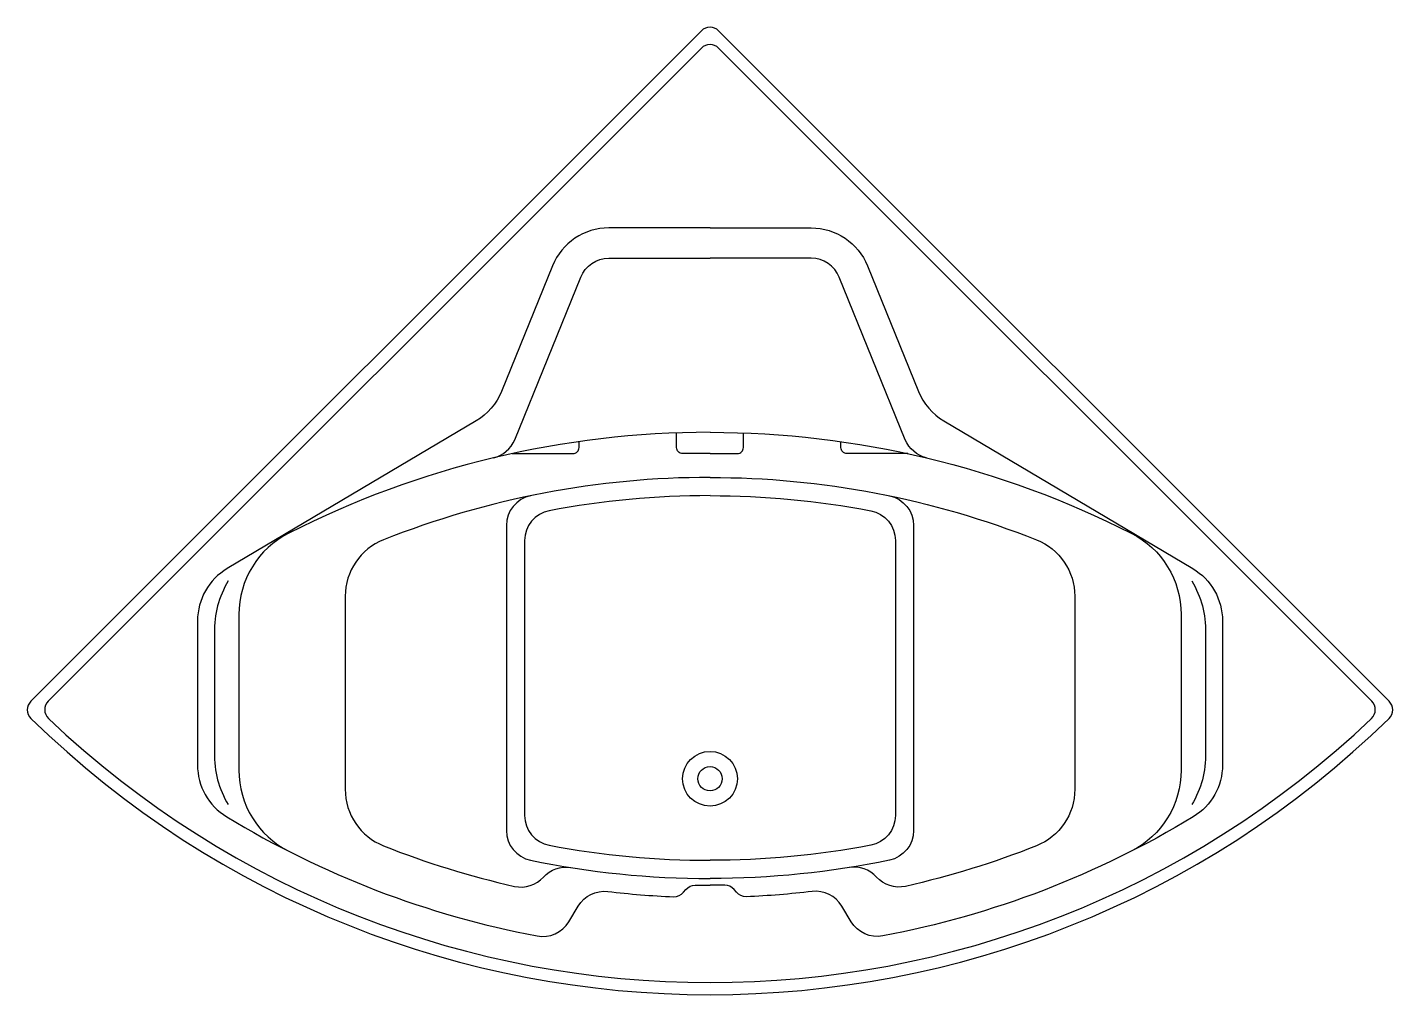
# Model space of a CAD drawing. Extents: x -1.12 to 1.12, y -1.6 to -0.01.
import ezdxf

# ---------------------------------------------------------------- set-up
doc = ezdxf.new("R2010")
doc.units = 0
doc.header["$LTSCALE"] = 10
doc.layers.get('0').update_dxf_attribs({"linetype": 'CONTINUOUS'})

msp = doc.modelspace()

# ---------------------------------------------------------------- linework, layer by layer
at = {"color": 0}
for points in [[(-0.0141, -0.0141), (-1.1171, -1.1171, 0.417926), (-1.117, -1.1456, 0.406818), (1.117, -1.1456, 0.417926), (1.1171, -1.1171), (0.0141, -0.0141, 0.414214)], [(1.0886, -1.1169), (0.0141, -0.0424, 0.414214), (-0.0141, -0.0424), (-1.0886, -1.1169, 0.421745), (-1.0882, -1.1455, 0.39927), (1.0882, -1.1455, 0.421745)]]:
    msp.add_lwpolyline(points, format="xyb", close=True, dxfattribs=at)
for points in [[(0, -0.3383), (-0.1663, -0.3383, 0.305209), (-0.259, -0.4006), (-0.3429, -0.6073, -0.163708), (-0.3845, -0.6556), (-0.7941, -0.8988, 0.264672), (-0.843, -0.9848), (-0.843, -1.2218, 0.26186), (-0.795, -1.3073, 0.090077), (-0.2845, -1.5033, 0.314195), (-0.2323, -1.4799), (-0.2168, -1.4541, -0.295067), (-0.1681, -1.4302, 0.018847), (-0.0599, -1.4388, 0.234024), (-0.0437, -1.4315), (-0.0399, -1.427, -0.227554), (-0.0242, -1.4198, 0.004263), (0, -1.42)], [(0, -0.3383), (0.1663, -0.3383, -0.305209), (0.259, -0.4006), (0.3429, -0.6073, 0.163708), (0.3845, -0.6556), (0.7941, -0.8988, -0.264672), (0.843, -0.9848), (0.843, -1.2218, -0.26186), (0.795, -1.3073, -0.090077), (0.2845, -1.5033, -0.314195), (0.2323, -1.4799), (0.2168, -1.4541, 0.295067), (0.1681, -1.4302, -0.018847), (0.0599, -1.4388, -0.234024), (0.0437, -1.4315), (0.0399, -1.427, 0.227554), (0.0242, -1.4198, -0.004263), (0, -1.42)], [(-0.356, -0.7167, 0.242094), (-0.3213, -0.6868), (-0.2127, -0.4195, -0.305209), (-0.1663, -0.3883), (0, -0.3883)], [(0.356, -0.7167, -0.242094), (0.3213, -0.6868), (0.2127, -0.4195, 0.305209), (0.1663, -0.3883), (0, -0.3883)], [(0, -0.6747, 0.118047), (-0.6929, -0.8406, 0.28236), (-0.775, -0.9743), (-0.775, -1.2304, 0.28236), (-0.6929, -1.3641)], [(-0.3254, -0.7097), (-0.2254, -0.7097, 0.414214), (-0.2154, -0.6997), (-0.2154, -0.6899)], [(0, -0.7097), (-0.045, -0.7097, -0.414214), (-0.055, -0.6997), (-0.055, -0.6757)], [(0, -0.6747, -0.118047), (0.6929, -0.8406, -0.28236), (0.775, -0.9743), (0.775, -1.2304, -0.28236), (0.6929, -1.3641)], [(0, -0.7097), (0.045, -0.7097, 0.414214), (0.055, -0.6997), (0.055, -0.6757)], [(0.3254, -0.7097), (0.2254, -0.7097, -0.414214), (0.2154, -0.6997), (0.2154, -0.6899)], [(0, -0.7489, 0.09471), (-0.5369, -0.8515, 0.307443), (-0.6, -0.9445), (-0.6, -1.2621, 0.307443), (-0.5369, -1.3551, 0.038717), (-0.3218, -1.4217, 0.270322), (-0.2738, -1.4065, -0.252955), (-0.2289, -1.3908)], [(0, -0.7489, -0.09471), (0.5369, -0.8515, -0.307443), (0.6, -0.9445), (0.6, -1.2621, -0.307443), (0.5369, -1.3551, -0.038717), (0.3218, -1.4217, -0.270322), (0.2738, -1.4065, 0.252955), (0.2289, -1.3908)], [(-0.2952, -0.7791, 0.355601), (-0.335, -0.8281), (-0.335, -1.3297, 0.355601), (-0.2952, -1.3787, 0.051087), (0, -1.4089)], [(0, -0.7789, 0.046646), (-0.2643, -0.8036, 0.3606), (-0.305, -0.8527), (-0.305, -1.3051, 0.3606), (-0.2643, -1.3542, 0.046646), (0, -1.3789, 0.046646)], [(0, -0.7789, -0.046646), (0.2643, -0.8036, -0.3606), (0.305, -0.8527), (0.305, -1.3051, -0.3606), (0.2643, -1.3542, -0.046646), (0, -1.3789, -0.046646)], [(0.2952, -0.7791, -0.355601), (0.335, -0.8281), (0.335, -1.3297, -0.355601), (0.2952, -1.3787, -0.051087), (0, -1.4089)], [(-0.7924, -0.9193, 0.146026), (-0.815, -1.0047), (-0.815, -1.2019, 0.146026), (-0.7924, -1.2873, 0.146026)], [(0.7924, -0.9193, -0.146026), (0.815, -1.0047), (0.815, -1.2019, -0.146026), (0.7924, -1.2873, -0.146026)]]:
    msp.add_lwpolyline(points, format="xyb", dxfattribs=at)
for radius in [0.045, 0.02]:
    msp.add_circle((0, -1.2447), radius, dxfattribs=at)

doc.saveas('drawing.dxf')
